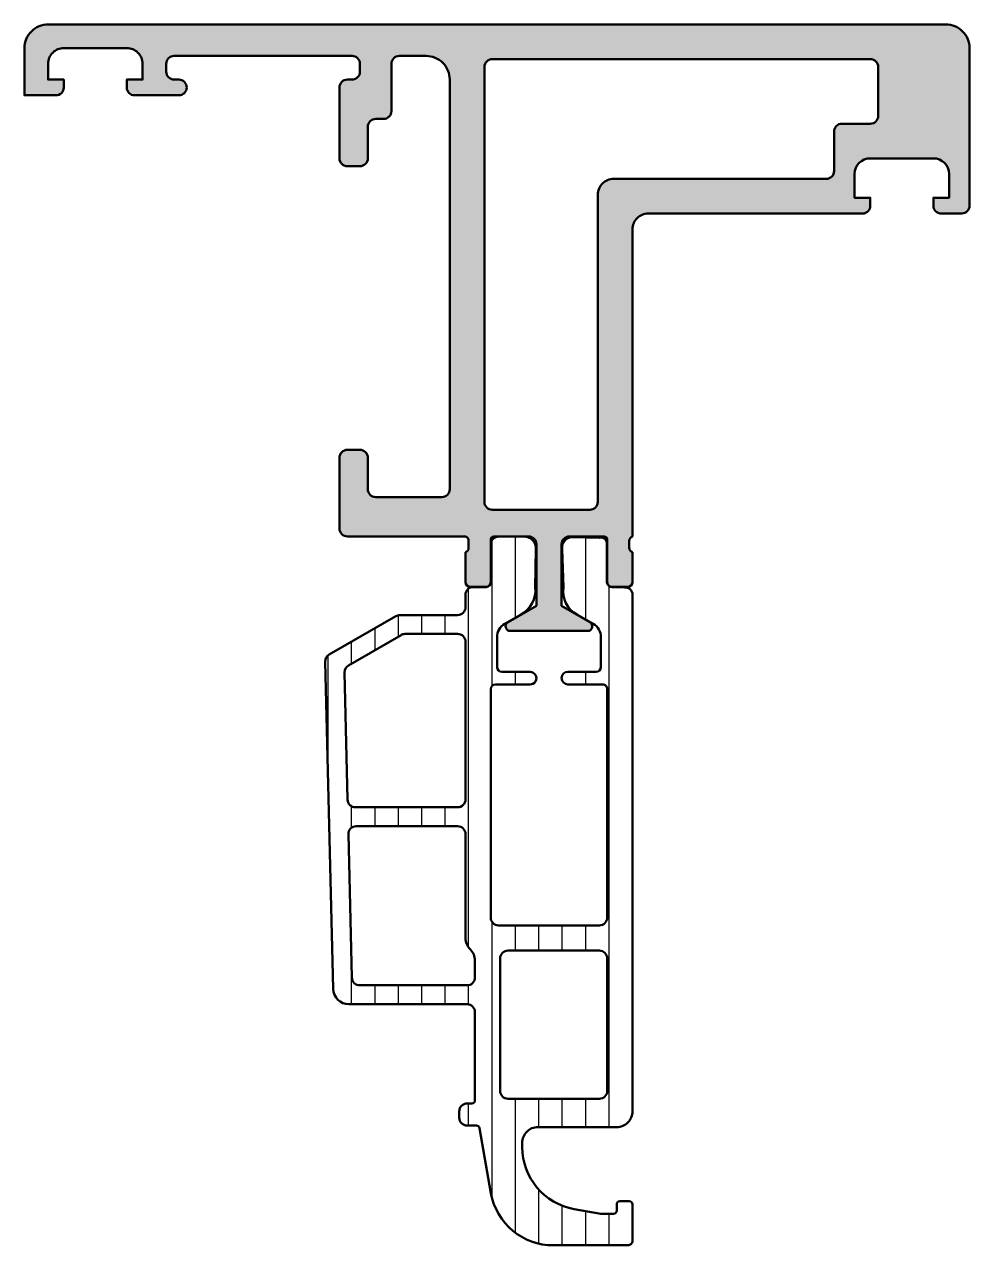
# Model space of a CAD drawing. Extents: x -38.6 to 21.4, y 0 to 77.5.
import ezdxf

# ---------------------------------------------------------------- set-up
doc = ezdxf.new("R2010")
doc.units = 0
for name, color, linetype, lineweight in [('0S-Alu contour', 7, 'Continuous', 50), ('0S-Alu hatch', 252, 'Continuous', 25), ('0S-Plastic contour', 254, 'Continuous', 50), ('0S-Plastic hatch', 253, 'Continuous', 25)]:
    doc.layers.add(name, color=color, linetype=linetype, lineweight=lineweight)

# ---------------------------------------------------------------- blocks, each defined once
blk = doc.blocks.new('335600__C638ED5E_69AF_49F8_A23C_BC512E4C3BEA_')
at = {"layer": '0S-Alu hatch'}
h = blk.add_hatch(color=256, dxfattribs=at)
edge = h.paths.add_edge_path()
edge.add_arc((-37.1000000000001, 75.99000000000002), 1.4999999999999, 89.9999999999962, 180)
edge.add_line((-38.6, 75.99000000000002), (-38.6, 72.98999999999994))
edge.add_line((-38.6, 72.98999999999994), (-36.6, 72.98999999999994))
edge.add_arc((-36.6, 73.48999999999992), 0.5, 270, 360)
edge.add_line((-36.1, 73.48999999999992), (-36.1, 73.98999999999992))
edge.add_line((-36.1, 73.98999999999992), (-37.1, 73.98999999999992))
edge.add_line((-37.1, 73.98999999999992), (-37.1, 74.98999999999994))
edge.add_ellipse((-36.10000000000001, 74.98999999999995), major_axis=(-0.9999999999999928, 0), ratio=1, start_angle=269.9999999999996, end_angle=360, ccw=False)
edge.add_line((-36.1, 75.98999999999992), (-32.1, 75.98999999999992))
edge.add_ellipse((-32.09999999999999, 74.98999999999995), major_axis=(-0.9999999999999857, 0), ratio=1, start_angle=180, end_angle=270.0000000000004, ccw=False)
edge.add_line((-31.1, 74.98999999999994), (-31.1, 73.98999999999992))
edge.add_line((-31.1, 73.98999999999992), (-32.1, 73.98999999999992))
edge.add_line((-32.1, 73.98999999999992), (-32.1, 73.48999999999992))
edge.add_arc((-31.6, 73.48999999999992), 0.5, 180, 270)
edge.add_line((-31.6, 72.98999999999994), (-28.80000000000005, 72.98999999999994))
edge.add_arc((-28.80000000000005, 73.48999999999992), 0.5, 270, 450)
edge.add_line((-28.80000000000005, 73.98999999999992), (-29.1, 73.98999999999992))
edge.add_ellipse((-29.10000000000001, 74.48999999999994), major_axis=(-0.5, 0), ratio=1, start_angle=0, end_angle=90.0000000000004, ccw=False)
edge.add_line((-29.6, 74.48999999999994), (-29.6, 74.98999999999994))
edge.add_ellipse((-29.10000000000001, 74.98999999999995), major_axis=(-0.4999999999999894, 0), ratio=1, start_angle=269.99999999999875, end_angle=360, ccw=False)
edge.add_line((-29.1, 75.48999999999994), (-17.79999866485569, 75.48999999999994))
edge.add_ellipse((-17.79999866485568, 74.98999999999994), major_axis=(-0.5, 0), ratio=1, start_angle=180, end_angle=270.0000000000008, ccw=False)
edge.add_line((-17.29999866485568, 74.98999999999994), (-17.29999866485568, 74.48999999999994))
edge.add_ellipse((-17.79999866485568, 74.48999999999994), major_axis=(-0.4999999999999965, 0), ratio=1, start_angle=89.9999999999996, end_angle=180, ccw=False)
edge.add_line((-17.79999866485568, 73.98999999999992), (-18.09999866485575, 73.98999999999992))
edge.add_arc((-18.0999986648557, 73.49), 0.4999999999999432, 90.00000000000612, 180)
edge.add_line((-18.59999866485564, 73.49), (-18.59999866485564, 68.98999999999992))
edge.add_arc((-18.09999866485568, 68.9899999999999), 0.4999999999999574, 180, 269.9999999999919)
edge.add_line((-18.09999866485575, 68.48999999999992), (-17.29999866485579, 68.48999999999992))
edge.add_arc((-17.29999866485574, 68.99), 0.500000000000057, 269.9999999999939, 360)
edge.add_line((-16.79999866485568, 68.99), (-16.79999866485568, 70.98999999999992))
edge.add_ellipse((-16.29999866485569, 70.98999999999992), major_axis=(-0.4999999999999965, 0), ratio=1, start_angle=269.9999999999996, end_angle=360, ccw=False)
edge.add_line((-16.29999866485568, 71.48999999999992), (-15.79999866485568, 71.48999999999992))
edge.add_arc((-15.79999866485562, 71.98999999999987), 0.499999999999929, 269.9999999999927, 360)
edge.add_line((-15.29999866485569, 71.98999999999987), (-15.29999866485568, 74.98999999999994))
edge.add_ellipse((-14.80005776511192, 74.99), major_axis=(-0.4999408997437574, 0), ratio=1, start_angle=270.0000000000067, end_angle=360, ccw=False)
edge.add_line((-14.80005776511198, 75.48994089974374), (-13.0999973297115, 75.48994089974374))
edge.add_ellipse((-13.09999732971148, 73.989940899744), major_axis=(-1.499999999999757, 0), ratio=1, start_angle=180, end_angle=270.0000000000008, ccw=False)
edge.add_line((-11.59999732971173, 73.98994089974401), (-11.59999732971173, 47.9900408997443))
edge.add_ellipse((-12.09999732971166, 47.99004089974388), major_axis=(-0.4999999999999272, 0), ratio=1, start_angle=90.00000000005718, end_angle=180, ccw=False)
edge.add_line((-12.09999732971116, 47.49004089974396), (-16.29999999999937, 47.49004089974407))
edge.add_ellipse((-16.29999999999926, 47.99004089974395), major_axis=(-0.4999999999998721, 0), ratio=1, start_angle=0, end_angle=89.99999999998818, ccw=False)
edge.add_line((-16.79999999999913, 47.99004089974393), (-16.79999999999948, 49.99000000000005))
edge.add_arc((-17.2999999999999, 49.98999999999973), 0.5000000000004228, 0, 90.00000000004233)
edge.add_line((-17.30000000000027, 50.49000000000017), (-18.09999999999954, 50.48999999999982))
edge.add_arc((-18.0999999999998, 49.99000000000008), 0.4999999999997442, 89.99999999996987, 180)
edge.add_line((-18.59999999999955, 49.99000000000008), (-18.59999999999955, 45.49000000000016))
edge.add_arc((-18.09999999999923, 45.49000000000013), 0.5000000000003127, 180, 270.0000000000159)
edge.add_line((-18.09999999999909, 44.98999999999982), (-10.59998916046195, 44.9900000000005))
edge.add_ellipse((-10.67882554457307, 44.72247961986139), major_axis=(-0.2788948354657921, 0), ratio=1, start_angle=178.8354106260033, end_angle=253.58012358051252, ccw=False)
edge.add_line((-10.39998831884604, 44.71681121635241), (-10.39998831884586, 44.26252070572566))
edge.add_ellipse((-10.6788564144891, 44.25686004624864), major_axis=(-0.278925541737226, 0), ratio=1, start_angle=106.4245945552965, end_angle=181.1628700728771, ccw=False)
edge.add_line((-10.59998931884619, 43.98931670572555), (-10.59998931884653, 42.09000021634373))
edge.add_arc((-10.29998931884627, 42.09000021634341), 0.3000000000002636, 180, 269.9999999999966)
edge.add_line((-10.29998931884628, 41.79000021634315), (-9.299989318847146, 41.79000021634293))
edge.add_arc((-9.299989318846787, 42.09000021634361), 0.3000000000006793, 269.9999999999314, 360)
edge.add_line((-8.999989318846106, 42.09000021634361), (-8.99998931884663, 44.79000001260731))
edge.add_ellipse((-8.799989318846638, 44.79000001260729), major_axis=(-0.1999999999999922, 0), ratio=1, start_angle=269.9999993433096, end_angle=360, ccw=False)
edge.add_line((-8.799989316554356, 44.99000001260728), (-6.599988953194667, 44.98999998739202))
edge.add_ellipse((-6.599988953189138, 44.49000035304925), major_axis=(-0.4999996343427711, 0), ratio=1, start_angle=179.9999726792434, end_angle=270.0000000006336, ccw=False)
edge.add_line((-6.099989318846425, 44.49000011463085), (-6.099989318846304, 40.58996231588404))
edge.add_line((-6.099989318846304, 40.58996231588404), (-7.901590095901688, 39.54980762227903))
edge.add_arc((-7.751590095901509, 39.29000000114368), 0.3000000000001071, 120.0000000000278, 269.9999999999715)
edge.add_line((-7.751590095901658, 38.99000000114358), (-2.848388541791187, 38.99000000114334))
edge.add_arc((-2.848388541791358, 39.29000000114359), 0.3000000000002458, 270.0000000000326, 419.9999999999885)
edge.add_line((-2.698388541791183, 39.5498076222791), (-4.499989318846338, 40.58996231588399))
edge.add_line((-4.499989318846338, 40.58996231588399), (-4.499989318846274, 44.48999999999885))
edge.add_ellipse((-3.999989318846348, 44.48999999999891), major_axis=(-0.4999999999999268, 0), ratio=1, start_angle=270.00000000000625, end_angle=360, ccw=False)
edge.add_line((-3.999989318846402, 44.98999999999884), (-1.799989318846634, 44.99000000000096))
edge.add_ellipse((-1.799989318846559, 44.79000000000094), major_axis=(-0.2000000000000242, 0), ratio=1, start_angle=180, end_angle=270.0000000000215, ccw=False)
edge.add_line((-1.599989318846532, 44.79000000000093), (-1.599989318846354, 42.09000000000057))
edge.add_arc((-1.299989318846066, 42.0900000000012), 0.3000000000002885, 180, 270.000000000076)
edge.add_line((-1.299989318845668, 41.79000000000091), (-0.2999893188461868, 41.79000000000091))
edge.add_arc((-0.2999893188465279, 42.09000000000094), 0.3000000000000256, 270.0000000000652, 360)
edge.add_line((1.06811534977e-05, 42.09000000000094), (1.06811534835e-05, 43.98931648938342))
edge.add_ellipse((0.0788777767964321, 44.25685982990645), major_axis=(-0.2789255417371843, 0), ratio=1, start_angle=-1.1628700728805939, end_angle=73.5754054446943, ccw=False)
edge.add_line((-0.1999903188467726, 44.26252048938349), (-0.1999903188466732, 44.71681100001034))
edge.add_ellipse((0.0788471276961511, 44.72247940800809), major_axis=(-0.2788950563271987, 0), ratio=1, start_angle=-73.58012358053878, end_angle=1.1645893739705002, ccw=False)
edge.add_line((1.068115332e-05, 44.99000000000102), (1.06811534266e-05, 64.4900000000022))
edge.add_ellipse((1.00001068115339, 64.49000000000225), major_axis=(-0.9999999999999635, 0), ratio=1, start_angle=269.9999999999914, end_angle=360, ccw=False)
edge.add_line((1.00001068115354, 65.49000000000221), (14.59999694824172, 65.48999999999982))
edge.add_arc((14.60001747590979, 65.98997947233266), 0.4999794727542417, 269.9976476059356, 360.0023523939924)
edge.add_line((15.09999694824263, 65.9900000000001), (15.09999694824218, 66.49000000000005))
edge.add_line((15.09999694824218, 66.49000000000005), (14.09999694824219, 66.4899999999996))
edge.add_line((14.09999694824219, 66.4899999999996), (14.09999694824218, 67.98999999999948))
edge.add_ellipse((15.1000287864001, 67.98996816184234), major_axis=(-1.000031838664737, 0), ratio=1, start_angle=270.0018241339982, end_angle=359.9981758661003, ccw=False)
edge.add_line((15.09999694824219, 68.99000000000026), (19.09999694824263, 68.99000000000005))
edge.add_ellipse((19.09992794841868, 67.98993100017609), major_axis=(-1.000069002204289, 0), ratio=1, start_angle=180.003953125862, end_angle=269.9960468740717, ccw=False)
edge.add_line((20.09999694824264, 67.98999999999891), (20.0999969482422, 66.4899999999996))
edge.add_line((20.0999969482422, 66.4899999999996), (19.09999694824218, 66.49000000000005))
edge.add_line((19.09999694824218, 66.49000000000005), (19.09999694824219, 65.99000000000039))
edge.add_arc((19.59997135552383, 65.9899744072817), 0.4999744079366549, 179.9970671403861, 270.0029328596111)
edge.add_line((19.59999694824216, 65.49000000000005), (20.90000000000033, 65.49000000000005))
edge.add_arc((20.89999432902417, 65.9900056709759), 0.5000056710079979, 270.0006498386287, 359.9993501627087)
edge.add_line((21.40000000000001, 65.99000000000163), (21.4, 75.98999999999997))
edge.add_arc((19.90002811001487, 75.99002810999879), 1.499971890248521, 359.9989262571821, 450.0010405805697)
edge.add_line((19.90000086818978, 77.48999999999992), (-37.1, 77.48999999999994))
edge = h.paths.add_edge_path()
edge.add_ellipse((-8.89999732971146, 74.78998778104805), major_axis=(-0.5, 0), ratio=1, start_angle=270, end_angle=360, ccw=False)
edge.add_line((-8.89999732971146, 75.28998778104805), (15.09999999999947, 75.28998778104759))
edge.add_ellipse((15.10002560021429, 74.79001338126257), major_axis=(-0.4999744004404299, 0), ratio=1, start_angle=179.9970676472006, end_angle=270.00293371873244, ccw=False)
edge.add_line((15.59999999999993, 74.78998779296789), (15.59999999999993, 71.6899874114993))
edge.add_ellipse((15.09999999999993, 71.6899874114993), major_axis=(-0.5, 0), ratio=1, start_angle=90, end_angle=180, ccw=False)
edge.add_line((15.09999999999993, 71.1899874114993), (13.29999771118175, 71.1899874114993))
edge.add_arc((13.29999771118175, 70.6899874114993), 0.5, 90, 180)
edge.add_line((12.79999771118175, 70.6899874114993), (12.79999771118164, 68.18998741149953))
edge.add_ellipse((12.29999771118164, 68.18998741149953), major_axis=(-0.5, 0), ratio=1, start_angle=90, end_angle=180, ccw=False)
edge.add_line((12.29999771118164, 67.68998741149953), (-1.19998931884627, 67.68998741149953))
edge.add_arc((-1.199989318846313, 66.68998741149957), 0.9999999999999573, 89.99999999999756, 180)
edge.add_line((-2.19998931884627, 66.68998741149964), (-2.199989318846839, 47.1900000000006))
edge.add_ellipse((-2.699989318847123, 47.1900000000006), major_axis=(-0.5000000000002843, 0), ratio=1, start_angle=89.99999999998039, end_angle=180, ccw=False)
edge.add_line((-2.699989318847293, 46.69000000000032), (-8.89999732971146, 46.68999999999941))
edge.add_ellipse((-8.899997329711688, 47.18999999999964), major_axis=(-0.5000000000002274, 0), ratio=1, start_angle=0, end_angle=90.00000000002609, ccw=False)
edge.add_line((-9.399997329711915, 47.18999999999953), (-9.39999732971146, 74.78998778104805))
at = {"layer": '0S-Alu contour', "color": 7}
for points in [[(19.90000086818978, 77.48999999999992), (-37.1, 77.48999999999994)], [(-38.6, 75.99000000000002), (-38.6, 72.98999999999994), (-36.6, 72.98999999999994)], [(-36.1, 75.98999999999992), (-32.1, 75.98999999999992)], [(21.40000000000001, 65.99000000000163), (21.4, 75.98999999999997)], [(-29.1, 75.48999999999994), (-17.79999866485569, 75.48999999999994)], [(-14.80005776511198, 75.48994089974374), (-13.0999973297115, 75.48994089974374)], [(-8.89999732971146, 75.28998778104805), (15.09999999999948, 75.28998778104759)], [(-36.1, 73.48999999999992), (-36.1, 73.98999999999992), (-37.1, 73.98999999999992), (-37.1, 74.98999999999994)], [(-31.1, 74.98999999999994), (-31.1, 73.98999999999992), (-32.1, 73.98999999999992), (-32.1, 73.48999999999992)], [(-29.6, 74.48999999999994), (-29.6, 74.98999999999994)], [(-17.29999866485568, 74.98999999999994), (-17.29999866485568, 74.48999999999994)], [(-15.29999866485569, 71.98999999999987), (-15.29999866485568, 74.98999999999994)], [(-9.399997329711915, 47.18999999999953), (-9.39999732971146, 74.78998778104805)], [(15.59999999999993, 74.78998779296789), (15.59999999999993, 71.6899874114993)], [(-28.80000000000005, 73.98999999999992), (-29.1, 73.98999999999992)], [(-17.79999866485568, 73.98999999999992), (-18.09999866485575, 73.98999999999992)], [(-11.59999732971173, 73.98994089974401), (-11.59999732971173, 47.9900408997443)], [(-31.6, 72.98999999999994), (-28.80000000000005, 72.98999999999994)], [(-18.59999866485564, 73.49), (-18.59999866485564, 68.98999999999992)], [(-16.29999866485568, 71.48999999999992), (-15.79999866485568, 71.48999999999992)], [(-16.79999866485568, 68.99), (-16.79999866485568, 70.98999999999992)], [(12.79999771118175, 70.6899874114993), (12.79999771118164, 68.18998741149953)], [(15.09999999999993, 71.1899874114993), (13.29999771118175, 71.1899874114993)], [(15.09999694824219, 68.99000000000026), (19.09999694824263, 68.99000000000005)], [(-18.09999866485575, 68.48999999999992), (-17.29999866485579, 68.48999999999992)], [(12.29999771118164, 67.68998741149953), (-1.19998931884627, 67.68998741149953)], [(15.09999694824263, 65.9900000000001), (15.09999694824218, 66.49000000000005), (14.09999694824219, 66.4899999999996), (14.09999694824218, 67.98999999999948)], [(20.09999694824264, 67.98999999999891), (20.0999969482422, 66.4899999999996), (19.09999694824218, 66.49000000000005), (19.09999694824219, 65.99000000000039)], [(-2.19998931884627, 66.68998741149964), (-2.199989318846839, 47.1900000000006)], [(1.00001068115354, 65.49000000000221), (14.59999694824172, 65.48999999999982)], [(19.59999694824216, 65.49000000000005), (20.90000000000033, 65.49000000000005)], [(1.068115332e-05, 44.99000000000102), (1.06811534266e-05, 64.4900000000022)], [(-17.30000000000027, 50.49000000000017), (-18.09999999999954, 50.48999999999982)], [(-18.59999999999955, 49.99000000000008), (-18.59999999999955, 45.49000000000016)], [(-16.79999999999913, 47.99004089974393), (-16.79999999999948, 49.99000000000005)], [(-12.09999732971116, 47.49004089974396), (-16.29999999999937, 47.49004089974407)], [(-2.699989318847293, 46.69000000000032), (-8.89999732971146, 46.68999999999941)], [(-18.09999999999909, 44.98999999999982), (-10.59998916046195, 44.9900000000005)], [(-8.799989316554356, 44.99000001260728), (-6.599988953194667, 44.98999998739202)], [(-3.999989318846402, 44.98999999999884), (-1.799989318846634, 44.99000000000096)], [(-10.39998831884604, 44.71681121635241), (-10.39998831884586, 44.26252070572566)], [(-8.999989318846106, 42.09000021634361), (-8.99998931884663, 44.79000001260731)], [(-6.099989318846425, 44.49000011463085), (-6.099989318846304, 40.58996231588404), (-7.901590095901688, 39.54980762227903)], [(-2.698388541791183, 39.5498076222791), (-4.499989318846338, 40.58996231588399), (-4.499989318846274, 44.48999999999885)], [(-1.599989318846532, 44.79000000000093), (-1.599989318846354, 42.09000000000057)], [(-0.1999903188467726, 44.26252048938349), (-0.1999903188466732, 44.71681100001034)], [(-10.59998931884619, 43.98931670572555), (-10.59998931884653, 42.09000021634373)], [(1.06811534977e-05, 42.09000000000094), (1.06811534835e-05, 43.98931648938342)], [(-10.29998931884628, 41.79000021634315), (-9.299989318847146, 41.79000021634293)], [(-1.299989318845668, 41.79000000000091), (-0.2999893188461868, 41.79000000000091)], [(-7.751590095901658, 38.99000000114358), (-2.848388541791187, 38.99000000114334)]]:
    blk.add_lwpolyline(points, dxfattribs=at)
for centre, radius, start, end in [((-37.1000000000001, 75.99000000000002), 1.4999999999999, 89.9999999999962, 180), ((19.90002811001487, 75.99002810999879), 1.499971890248521, 359.9989262571821, 90.00104058056979), ((-28.80000000000005, 73.48999999999992), 0.5, 270, 90), ((-18.0999986648557, 73.49), 0.4999999999999432, 90.00000000000612, 180), ((-36.6, 73.48999999999992), 0.5, 270, 0), ((-31.6, 73.48999999999992), 0.5, 180, 270), ((-15.79999866485562, 71.98999999999987), 0.499999999999929, 269.9999999999927, 0), ((13.29999771118175, 70.6899874114993), 0.5, 90, 180), ((-18.09999866485568, 68.9899999999999), 0.4999999999999574, 180, 269.9999999999919), ((-17.29999866485574, 68.99), 0.500000000000057, 269.9999999999939, 0), ((-1.199989318846313, 66.68998741149957), 0.9999999999999573, 89.99999999999756, 180), ((14.60001747590979, 65.98997947233266), 0.4999794727542417, 269.9976476059356, 0.0023523939924092), ((19.59997135552383, 65.9899744072817), 0.4999744079366549, 179.9970671403861, 270.0029328596111), ((20.89999432902417, 65.9900056709759), 0.5000056710079979, 270.0006498386287, 359.9993501627087), ((-18.0999999999998, 49.99000000000008), 0.4999999999997442, 89.99999999996987, 180), ((-17.2999999999999, 49.98999999999973), 0.5000000000004228, 0, 90.00000000004233), ((-18.09999999999923, 45.49000000000013), 0.5000000000003127, 180, 270.0000000000159), ((-10.29998931884627, 42.09000021634341), 0.3000000000002636, 180, 269.9999999999966), ((-9.299989318846787, 42.09000021634361), 0.3000000000006793, 269.9999999999314, 0), ((-1.299989318846066, 42.0900000000012), 0.3000000000002885, 180, 270.000000000076), ((-0.2999893188465279, 42.09000000000094), 0.3000000000000256, 270.0000000000652, 0), ((-7.751590095901509, 39.29000000114368), 0.3000000000001071, 120.0000000000278, 269.9999999999715), ((-2.848388541791358, 39.29000000114359), 0.3000000000002458, 270.0000000000326, 59.99999999998852)]:
    blk.add_arc(centre, radius, start, end, dxfattribs=at)
at = {"layer": '0S-Alu contour', "color": 7, "extrusion": (0, 0, -1)}
for centre, radius, start, end in [((36.10000000000001, 74.98999999999995), 0.9999999999999928, 0, 90.0000000000004), ((32.09999999999999, 74.98999999999995), 0.9999999999999857, 89.99999999999959, 180), ((29.10000000000001, 74.98999999999995), 0.4999999999999894, 0, 90.00000000000122), ((17.79999866485568, 74.98999999999994), 0.5, 89.9999999999992, 180), ((14.80005776511192, 74.99), 0.4999408997437574, 0, 89.99999999999328), ((13.09999732971148, 73.989940899744), 1.499999999999758, 89.9999999999992, 180), ((8.89999732971146, 74.78998778104805), 0.5, 0, 90), ((-15.10002560021429, 74.79001338126257), 0.49997440044043, 89.99706628126756, 180.0029323527994), ((29.10000000000001, 74.48999999999994), 0.5, 269.9999999999996, 0), ((17.79999866485568, 74.48999999999994), 0.4999999999999965, 180, 270.0000000000004), ((16.29999866485569, 70.98999999999992), 0.4999999999999965, 0, 90.0000000000004), ((-15.09999999999993, 71.6899874114993), 0.5, 180, 270), ((-15.1000287864001, 67.98996816184234), 1.000031838664737, 0.0018241338996893, 89.99817586600182), ((-19.09992794841868, 67.98993100017609), 1.000069002204289, 90.00395312592833, 179.996046874138), ((-12.29999771118164, 68.18998741149953), 0.5, 180, 270), ((-1.00001068115339, 64.49000000000225), 0.9999999999999635, 0, 90.00000000000857), ((16.29999999999926, 47.99004089974395), 0.4999999999998721, 270.0000000000118, 0), ((12.09999732971166, 47.99004089974388), 0.4999999999999272, 180, 269.9999999999428), ((8.899997329711688, 47.18999999999964), 0.5000000000002274, 269.9999999999739, 0), ((2.699989318847123, 47.1900000000006), 0.5000000000002843, 180, 270.0000000000196), ((10.67882554457307, 44.72247961986139), 0.2788948354657921, 106.4198764194875, 181.1645893739967), ((8.799989318846638, 44.79000001260729), 0.1999999999999922, 0, 90.00000065669039), ((6.599988953189138, 44.49000035304925), 0.4999996343427711, 89.99999999936644, 180.0000273207567), ((3.999989318846348, 44.48999999999891), 0.4999999999999268, 0, 89.99999999999373), ((1.799989318846559, 44.79000000000094), 0.2000000000000242, 89.9999999999785, 180), ((-0.0788471276961511, 44.72247940800809), 0.2788950563271987, 358.8354106260295, 73.5801235805389), ((10.6788564144891, 44.25686004624864), 0.278925541737226, 178.8371299271229, 253.5754054447035), ((-0.0788777767964321, 44.25685982990645), 0.2789255417371843, 286.4245945553057, 1.162870072880582)]:
    blk.add_arc(centre, radius, start, end, dxfattribs=at)
blk = doc.blocks.new('284341__4F341D41_08E4_4258_9046_0BFD9669493E___45FB279D_13DE_4FBB_9264_F1723B568EF2_')
at = {"layer": '0S-Plastic hatch'}
h = blk.add_hatch(dxfattribs=at)
h.set_pattern_fill('ANSI31', color=256, scale=0.4680000000000001, angle=45, style=0)
h.set_pattern_definition([(90, (0, 0), (-1.4859, 0), [])])
edge = h.paths.add_edge_path()
edge.add_arc((-14.76410641168061, 39.49981073693538), 0.5000000000000285, 89.99999999999756, 120.0000000000014)
edge.add_line((-15.01410641168064, 39.93282343882762), (-19.24904737710766, 37.48777913243595))
edge.add_arc((-18.99904737710766, 37.05476643054375), 0.4999999999999795, 120.0000000000013, 181.3791880375988)
edge.add_line((-19.49890252636147, 37.04273190668817), (-18.99890058189721, 16.27510124871956))
edge.add_arc((-17.99919028338955, 16.29917029643074), 1, 181.3791880375996, 269.999999999999)
edge.add_line((-17.99919028338957, 15.29917029643074), (-10.49919028338954, 15.29917029643066))
edge.add_ellipse((-10.49919028338954, 14.79917029643066), major_axis=(-0.5, 0), ratio=1, start_angle=180, end_angle=269.9999999999992, ccw=False)
edge.add_line((-9.999190283389545, 14.79917029643066), (-9.999190283389545, 9.199383249588934))
edge.add_ellipse((-10.19919028338954, 9.199383249588937), major_axis=(-0.1999999999999922, 0), ratio=1, start_angle=89.99999999999687, end_angle=180, ccw=False)
edge.add_line((-10.19919028338954, 8.999383249588943), (-10.49919028338977, 8.999383249588943))
edge.add_arc((-10.49919028338976, 8.499383249589059), 0.4999999999998864, 90.0000000000004, 180)
edge.add_line((-10.99919028338965, 8.499383249589059), (-10.99919028338944, 8.09938324958867))
edge.add_arc((-10.49919028338944, 8.099383249588925), 0.5, 180, 269.9999999999992)
edge.add_line((-10.49919028338944, 7.599383249588925), (-9.907132779609057, 7.599383249588939))
edge.add_ellipse((-9.907132779609064, 7.399383249588937), major_axis=(-0.2000000000000019, 0), ratio=1, start_angle=189.9999999999981, end_angle=269.99999999999795, ccw=False)
edge.add_line((-9.710171229006619, 7.434112885122317), (-8.982056688740357, 3.304770130310956))
edge.add_arc((-5.042825676691528, 3.999362840978676), 3.999999999999996, 190, 270.5524425235896)
edge.add_line((-5.004258510418473, -0.0004512264106604), (-0.298404562794957, -0.0008297025989492))
edge.add_arc((-0.2983804347922572, 0.2991702964307166), 0.2999999999999333, 269.9953918909191, 360.0403432461902)
edge.add_line((0.0016194908394098, 0.2993815331563502), (-5.76184931e-08, 2.599475964102779))
edge.add_arc((-0.2000000080394599, 2.599335139618844), 0.1999999999998112, 0.0403432462444002, 89.99539189096593)
edge.add_line((-0.1999839227044901, 2.79933513897181), (-0.79998410541927, 2.799383394991863))
edge.add_arc((-0.8000001907544458, 2.599383395638966), 0.1999999999997424, 89.99539189090687, 180.0403432462082)
edge.add_line((-1.000000141175343, 2.599242571155147), (-0.9997185914481718, 2.199383612218596))
edge.add_ellipse((-1.199718541869336, 2.199242787734828), major_axis=(-0.2000000000000089, 0), ratio=1, start_angle=89.9953918909452, end_angle=180.0403432461812, ccw=False)
edge.add_line((-1.199734627204378, 1.999242788381664), (-1.998597895333347, 1.999307038298425))
edge.add_line((-1.998597895333347, 1.999307038298425), (-3.693885817815115, 2.298232039101193))
edge.add_ellipse((-2.999293108030254, 6.237463046144908), major_axis=(-3.999999994917613, 0), ratio=1, start_angle=0.018375199178194634, end_angle=80.0000000000046, ccw=False)
edge.add_line((-6.999292897240984, 6.23618021526305), (-6.999377339798968, 6.499480873352396))
edge.add_ellipse((-5.999377395422363, 6.499801581071849), major_axis=(-0.9999999958033274, 0), ratio=1, start_angle=-90.00460810905702, end_angle=0.018375199178194634, ccw=False)
edge.add_line((-5.999296968747451, 7.499801573640951), (-1.000080484293604, 7.49939950327915))
edge.add_arc((-1.000000057618173, 8.499399500044959), 1.000000000000033, 269.9953918909325, 360)
edge.add_line((-5.76181398e-08, 8.499399500044959), (-5.76185144e-08, 41.28999970495374))
edge.add_arc((-0.4449176555712029, 41.31281558292961), 0.4455022258707587, 357.0643790984643, 457.102289969888)
edge.add_line((-0.5000000576180382, 41.75489946890665), (-1.318959384948072, 41.76475157023823))
edge.add_ellipse((-1.271203376423271, 42.1097799883838), major_axis=(-0.3483177366690622, 0), ratio=1, start_angle=3.2544030373658757, end_angle=82.11965622753252, ccw=False)
edge.add_line((-1.618959384878692, 42.09000616069635), (-1.618907954545143, 44.48999969140424))
edge.add_arc((-2.006461389167235, 44.53657658943822), 0.3903422499779494, 353.1469541246116, 466.7425502628604)
edge.add_line((-2.11890796809424, 44.91037177266757), (-3.699002977354311, 44.95161398516934))
edge.add_arc((-3.774828614652456, 44.25528564464221), 0.7004446338526252, 83.78534827605048, 185.3480974211444)
edge.add_line((-4.472224077192809, 44.18999970495329), (-4.384940684992876, 41.75787775947544))
edge.add_arc((-2.760931482774402, 41.49595058701929), 1.644995967338874, 170.8379897867923, 243.3409517702743)
edge.add_line((-3.499008853677692, 40.02583034461676), (-2.501265780310269, 39.44977859922628))
edge.add_ellipse((-3.001268718471925, 38.58375489179688), major_axis=(-1.000000000000024, 0), ratio=1, start_angle=179.9991381130727, end_angle=239.99980561260008, ccw=False)
edge.add_line((-2.001268718585045, 38.58373984903222), (-2.001297059099435, 36.69974259047962))
edge.add_ellipse((-2.301297059065491, 36.69974710330695), major_axis=(-0.2999999999999985, 0), ratio=1, start_angle=89.99999999999892, end_angle=179.9991381134956, ccw=False)
edge.add_line((-2.301297059065497, 36.39974710330696), (-4.099002977354295, 36.39974710330697))
edge.add_arc((-4.099002977354302, 35.99974710330696), 0.4000000000000128, 89.99999999999898, 269.999999999999)
edge.add_line((-4.099002977354309, 35.59974710330695), (-1.899002977354321, 35.59974710330696))
edge.add_ellipse((-1.899002977354318, 35.29974710330694), major_axis=(-0.3000000000000114, 0), ratio=1, start_angle=180, end_angle=270.0000000000005, ccw=False)
edge.add_line((-1.599002977354309, 35.29974710330695), (-1.599002977354281, 20.79974710330701))
edge.add_ellipse((-2.099002977354297, 20.79974710330701), major_axis=(-0.500000000000016, 0), ratio=1, start_angle=90.00000000000023, end_angle=180, ccw=False)
edge.add_line((-2.099002977354295, 20.29974710330699), (-8.499997871202972, 20.29974710330699))
edge.add_ellipse((-8.499997871202837, 20.79974710330684), major_axis=(-0.4999999999998508, 0), ratio=1, start_angle=0, end_angle=89.99999999998448, ccw=False)
edge.add_line((-8.999997871202687, 20.79974710330684), (-8.999997871202858, 35.29974710330701))
edge.add_ellipse((-8.699997871202854, 35.29974710330699), major_axis=(-0.3000000000000043, 0), ratio=1, start_angle=270.00000000000136, end_angle=360, ccw=False)
edge.add_line((-8.69999787120286, 35.599747103307), (-6.520663820474553, 35.599747103307))
edge.add_arc((-6.499190283389602, 35.99917029643065), 0.4000000000000349, 266.9226630513593, 449.9999999999939)
edge.add_line((-6.499190283389559, 36.39917029643068), (-8.297703641906985, 36.39974710330696))
edge.add_ellipse((-8.29770364190698, 36.69974710330696), major_axis=(-0.2999999999999971, 0), ratio=1, start_angle=0.0008618865044809354, end_angle=89.99999999999898, ccw=False)
edge.add_line((-8.597703641873036, 36.69974259047978), (-8.597731994942057, 38.58457446658341))
edge.add_ellipse((-7.597731995055243, 38.58458950934103), major_axis=(-0.999999999999958, 0), ratio=1, start_angle=-59.9998056125948, end_angle=0.0008618865044809354, ccw=False)
edge.add_line((-8.097734933216941, 39.45061321677033), (-7.101437448514374, 40.02583034461678))
edge.add_arc((-7.93422855701759, 41.5906638426175), 1.772637838608663, 298.0215291525446, 365.4127905950982)
edge.add_line((-6.16949503240935, 41.75787775947544), (-6.130925904945719, 44.18999970495332))
edge.add_arc((-6.877932391554033, 44.23945573770889), 0.7486418303907523, 356.2122247172527, 451.7996573546238)
edge.add_line((-6.901443324837764, 44.98772829916423), (-8.481538334097806, 44.98315441436251))
edge.add_arc((-8.493032710829654, 44.49476081813755), 0.4885288379717235, 88.65178879332711, 180.5584046731732)
edge.add_line((-8.98153834764691, 44.48999969140425), (-8.981486917313372, 42.09000616069635))
edge.add_ellipse((-9.303304100323738, 42.09903626555172), major_axis=(-0.3219438492570186, 0), ratio=1, start_angle=93.88574363505171, end_angle=178.3927173556274, ccw=False)
edge.add_line((-9.281486917243981, 41.77783250997453), (-10.10000531787796, 41.77357634694335))
edge.add_arc((-10.12695534642928, 41.30116277228554), 0.4731816665508968, 86.73495605447008, 181.3518190444142)
edge.add_line((-10.60000531787798, 41.28999970495325), (-10.60000531787798, 40.50009157993655))
edge.add_ellipse((-11.10000523900513, 40.49981073693526), major_axis=(-0.4999999999999533, 0), ratio=1, start_angle=90.00000000000648, end_angle=180.0321822390468, ccw=False)
edge.add_line((-11.10000523900508, 39.99981073693532), (-14.76410641168059, 39.99981073693541))
edge = h.paths.add_edge_path()
edge.add_ellipse((-17.78225272747712, 36.37164250300138), major_axis=(-0.4999999999999936, 0), ratio=1, start_angle=-59.99999999999909, end_angle=1.3791880375987944, ccw=False)
edge.add_line((-18.03225272747712, 36.80465520489359), (-14.69367665625672, 38.73218299832286))
edge.add_ellipse((-14.44367665625668, 38.29917029643063), major_axis=(-0.5000000000000285, 0), ratio=1, start_angle=270.00000000000125, end_angle=300.00000000000284, ccw=False)
edge.add_line((-14.44367665625669, 38.79917029643065), (-11.09919028338957, 38.79917029643064))
edge.add_ellipse((-11.09919028338956, 38.29917029643064), major_axis=(-0.5, 0), ratio=1, start_angle=180, end_angle=270.0000000000008, ccw=False)
edge.add_line((-10.59919028338956, 38.29917029643065), (-10.59919028338953, 28.29917029643059))
edge.add_ellipse((-11.09919028338951, 28.29917029643059), major_axis=(-0.4999999999999787, 0), ratio=1, start_angle=89.9999999999979, end_angle=180, ccw=False)
edge.add_line((-11.09919028338952, 27.79917029643061), (-17.58789970442921, 27.79917029643082))
edge.add_ellipse((-17.58789970442919, 28.29917029643081), major_axis=(-0.4999999999999948, 0), ratio=1, start_angle=1.3791880375987944, end_angle=89.9999999999979, ccw=False)
edge.add_line((-18.08775485368301, 28.28713577257523), (-18.28210787673094, 36.3596079791458))
edge = h.paths.add_edge_path()
edge.add_ellipse((-17.53493245477332, 26.09917029643078), major_axis=(-0.4999999999999929, 0), ratio=1, start_angle=-90.0000000000004, end_angle=1.3791880376011818, ccw=False)
edge.add_line((-17.53493245477332, 26.59917029643077), (-11.09919028338954, 26.59917029643068))
edge.add_ellipse((-11.09919028338955, 26.09917029643067), major_axis=(-0.5000000000000142, 0), ratio=1, start_angle=180, end_angle=269.99999999999875, ccw=False)
edge.add_line((-10.59919028338954, 26.09917029643067), (-10.59919028338955, 19.49917032093528))
edge.add_arc((-9.599190249038003, 19.49917032093528), 1.000000034351543, 180, 225.5729959992347)
edge.add_ellipse((-10.99919027305661, 18.07088461072283), major_axis=(-0.999999999960757, 0), ratio=1, start_angle=179.991779028006, end_angle=225.5729959991538, ccw=False)
edge.add_line((-9.999190283389549, 18.0707411276944), (-9.999190283389545, 16.99917029643058))
edge.add_ellipse((-10.49919028338954, 16.99917029643058), major_axis=(-0.5, 0), ratio=1, start_angle=89.9999999999975, end_angle=180, ccw=False)
edge.add_line((-10.49919028338957, 16.49917029643058), (-17.31584064937863, 16.49917029643081))
edge.add_ellipse((-17.31584064937862, 16.9991702964308), major_axis=(-0.4999999999999984, 0), ratio=1, start_angle=1.3791880375995902, end_angle=89.9999999999983, ccw=False)
edge.add_line((-17.81569579863245, 16.98713577257521), (-18.03478760402714, 26.08713577257518))
edge = h.paths.add_edge_path()
edge.add_ellipse((-7.899190283389547, 18.19942928534257), major_axis=(-0.5, 0), ratio=1, start_angle=269.9999999999992, end_angle=360, ccw=False)
edge.add_line((-7.89919028338954, 18.69942928534257), (-2.099190283389539, 18.69942928534247))
edge.add_ellipse((-2.099190283389546, 18.19942928534247), major_axis=(-0.5, 0), ratio=1, start_angle=180, end_angle=269.9999999999992, ccw=False)
edge.add_line((-1.599190283389546, 18.19942928534247), (-1.599190283389544, 9.79917015562792))
edge.add_ellipse((-2.099190283389546, 9.79917015562792), major_axis=(-0.5000000000000026, 0), ratio=1, start_angle=89.995391890946, end_angle=180, ccw=False)
edge.add_line((-2.099230496727145, 9.29917015724503), (-7.899230496727142, 9.299636631962697))
edge.add_ellipse((-7.89919028338954, 9.799636630345589), major_axis=(-0.5000000000000036, 0), ratio=1, start_angle=0, end_angle=89.9953918909456, ccw=False)
edge.add_line((-8.399190283389544, 9.799636630345589), (-8.399190283389547, 18.19942928534257))
at = {"layer": '0S-Alu contour', "color": 7}
for points in [[(-14.44367665625669, 38.79917029643065), (-11.09919028338957, 38.79917029643064)], [(-18.03225272747712, 36.80465520489359), (-14.69367665625672, 38.73218299832286)], [(-10.59919028338956, 38.29917029643065), (-10.59919028338953, 28.29917029643059)], [(-18.08775485368301, 28.28713577257523), (-18.28210787673094, 36.3596079791458)], [(-11.09919028338952, 27.79917029643061), (-17.58789970442921, 27.79917029643082)], [(-17.53493245477332, 26.59917029643077), (-11.09919028338954, 26.59917029643068)], [(-17.81569579863245, 16.98713577257521), (-18.03478760402714, 26.08713577257518)], [(-10.59919028338954, 26.09917029643067), (-10.59919028338955, 19.49917032093528)], [(-7.89919028338954, 18.69942928534257), (-2.099190283389539, 18.69942928534247)], [(-9.999190283389549, 18.0707411276944), (-9.999190283389545, 16.99917029643058)], [(-8.399190283389544, 9.799636630345589), (-8.399190283389547, 18.19942928534257)], [(-1.599190283389546, 18.19942928534247), (-1.599190283389544, 9.79917015562792)], [(-10.49919028338957, 16.49917029643058), (-17.31584064937863, 16.49917029643081)], [(-2.099230496727145, 9.29917015724503), (-7.899230496727142, 9.299636631962697)]]:
    blk.add_lwpolyline(points, dxfattribs=at)
at = {"layer": '0S-Alu contour', "color": 7, "extrusion": (0, 0, -1)}
for centre, radius, start, end in [((14.44367665625668, 38.29917029643063), 0.5000000000000285, 59.99999999999715, 89.99999999999876), ((11.09919028338956, 38.29917029643064), 0.5, 89.9999999999992, 180), ((17.78225272747712, 36.37164250300138), 0.4999999999999936, 358.6208119624012, 59.99999999999911), ((17.58789970442919, 28.29917029643081), 0.4999999999999948, 270.0000000000021, 358.6208119624012), ((11.09919028338951, 28.29917029643059), 0.4999999999999787, 180, 270.0000000000021), ((17.53493245477332, 26.09917029643078), 0.4999999999999929, 358.6208119623988, 90.0000000000004), ((11.09919028338955, 26.09917029643067), 0.5000000000000142, 90.00000000000122, 180), ((10.99919027305661, 18.07088461072283), 0.999999999960757, 134.4270040008462, 180.0082209719941), ((7.899190283389547, 18.19942928534257), 0.5, 0, 90.00000000000081), ((2.099190283389546, 18.19942928534247), 0.5, 90.00000000000081, 180), ((17.31584064937862, 16.9991702964308), 0.4999999999999984, 270.0000000000017, 358.6208119624004), ((10.49919028338954, 16.99917029643058), 0.5, 180, 270.0000000000025), ((7.89919028338954, 9.799636630345589), 0.5000000000000036, 270.0046081090544, 0), ((2.099190283389546, 9.79917015562792), 0.5000000000000026, 180, 270.004608109054)]:
    blk.add_arc(centre, radius, start, end, dxfattribs=at)
at = {"layer": '0S-Alu contour', "color": 7}
blk.add_arc((-9.599190249038003, 19.49917032093528), 1.000000034351543, 180, 225.5729959992347, dxfattribs=at)
at = {"layer": '0S-Plastic contour', "color": 7}
for points in [[(-6.901443324837764, 44.98772829916423), (-8.481538334097806, 44.98315441436251)], [(-8.98153834764691, 44.48999969140425), (-8.981486917313372, 42.09000616069635)], [(-6.16949503240935, 41.75787775947544), (-6.130925904945719, 44.18999970495332)], [(-4.472224077192809, 44.18999970495329), (-4.384940684992876, 41.75787775947544)], [(-2.11890796809424, 44.91037177266757), (-3.699002977354311, 44.95161398516934)], [(-1.618959384878692, 42.09000616069635), (-1.618907954545143, 44.48999969140424)], [(-10.60000531787798, 41.28999970495325), (-10.60000531787798, 40.50009157993655)], [(-9.281486917243981, 41.77783250997453), (-10.10000531787796, 41.77357634694335)], [(-0.5000000576180382, 41.75489946890665), (-1.318959384948072, 41.76475157023823)], [(-5.76181398e-08, 8.499399500044959), (-5.76185144e-08, 41.28999970495374)], [(-15.01410641168064, 39.93282343882762), (-19.24904737710766, 37.48777913243595)], [(-11.10000523900508, 39.99981073693532), (-14.76410641168059, 39.99981073693541)], [(-8.097734933216941, 39.45061321677033), (-7.101437448514374, 40.02583034461678)], [(-3.499008853677692, 40.02583034461676), (-2.501265780310269, 39.44977859922628)], [(-8.597703641873036, 36.69974259047978), (-8.597731994942057, 38.58457446658341)], [(-2.001268718585045, 38.58373984903222), (-2.001297059099435, 36.69974259047962)], [(-19.49890252636147, 37.04273190668817), (-18.99890058189721, 16.27510124871956)], [(-6.499190283389559, 36.39917029643068), (-8.297703641906985, 36.39974710330696)], [(-2.301297059065497, 36.39974710330696), (-4.099002977354295, 36.39974710330697)], [(-8.999997871202687, 20.79974710330684), (-8.999997871202858, 35.29974710330701)], [(-8.69999787120286, 35.599747103307), (-6.520663820474553, 35.599747103307)], [(-4.099002977354309, 35.59974710330695), (-1.899002977354321, 35.59974710330696)], [(-1.599002977354309, 35.29974710330695), (-1.599002977354281, 20.79974710330701)], [(-2.099002977354295, 20.29974710330699), (-8.499997871202972, 20.29974710330699)], [(-17.99919028338957, 15.29917029643074), (-10.49919028338954, 15.29917029643066)], [(-9.999190283389545, 14.79917029643066), (-9.999190283389545, 9.199383249588934)], [(-10.19919028338954, 8.999383249588943), (-10.49919028338977, 8.999383249588943)], [(-10.99919028338965, 8.499383249589059), (-10.99919028338944, 8.09938324958867)], [(-10.49919028338944, 7.599383249588925), (-9.907132779609057, 7.599383249588939)], [(-9.710171229006619, 7.434112885122317), (-8.982056688740357, 3.304770130310956)], [(-5.999296968747451, 7.499801573640951), (-1.000080484293604, 7.49939950327915)], [(-6.999292897240984, 6.23618021526305), (-6.999377339798968, 6.499480873352396)], [(-1.000000141175343, 2.599242571155147), (-0.9997185914481718, 2.199383612218596)], [(-0.1999839227044901, 2.79933513897181), (-0.79998410541927, 2.799383394991863)], [(0.0016194908394098, 0.2993815331563502), (-5.76184931e-08, 2.599475964102779)], [(-1.199734627204378, 1.999242788381664), (-1.998597895333347, 1.999307038298425), (-3.693885817815115, 2.298232039101193)], [(-5.004258510418473, -0.0004512264106604), (-0.298404562794957, -0.0008297025989492)]]:
    blk.add_lwpolyline(points, dxfattribs=at)
for centre, radius, start, end in [((-8.493032710829654, 44.49476081813755), 0.4885288379717235, 88.65178879332711, 180.5584046731732), ((-6.877932391554033, 44.23945573770889), 0.7486418303907523, 356.2122247172527, 91.79965735462385), ((-3.774828614652456, 44.25528564464221), 0.7004446338526252, 83.78534827605048, 185.3480974211444), ((-2.006461389167235, 44.53657658943822), 0.3903422499779494, 353.1469541246116, 106.7425502628604), ((-10.12695534642928, 41.30116277228554), 0.4731816665508968, 86.73495605447008, 181.3518190444142), ((-7.93422855701759, 41.5906638426175), 1.772637838608663, 298.0215291525446, 5.412790595098224), ((-2.760931482774402, 41.49595058701929), 1.644995967338874, 170.8379897867923, 243.3409517702743), ((-0.4449176555712029, 41.31281558292961), 0.4455022258707587, 357.0643790984643, 97.10228996988806), ((-14.76410641168061, 39.49981073693538), 0.5000000000000285, 89.99999999999756, 120.0000000000014), ((-18.99904737710766, 37.05476643054375), 0.4999999999999795, 120.0000000000013, 181.3791880375988), ((-6.499190283389602, 35.99917029643065), 0.4000000000000349, 266.9226630513593, 89.99999999999388), ((-4.099002977354302, 35.99974710330696), 0.4000000000000128, 89.99999999999898, 269.999999999999), ((-17.99919028338955, 16.29917029643074), 1, 181.3791880375996, 269.999999999999), ((-10.49919028338976, 8.499383249589059), 0.4999999999998864, 90.0000000000004, 180), ((-10.49919028338944, 8.099383249588925), 0.5, 180, 269.9999999999992), ((-1.000000057618173, 8.499399500044959), 1.000000000000033, 269.9953918909325, 0), ((-5.042825676691528, 3.999362840978676), 3.999999999999996, 190, 270.5524425235896), ((-0.8000001907544458, 2.599383395638966), 0.1999999999997424, 89.99539189090687, 180.0403432462082), ((-0.2000000080394599, 2.599335139618844), 0.1999999999998112, 0.0403432462444002, 89.99539189096593), ((-0.2983804347922572, 0.2991702964307166), 0.2999999999999333, 269.9953918909191, 0.0403432461901956)]:
    blk.add_arc(centre, radius, start, end, dxfattribs=at)
at = {"layer": '0S-Plastic contour', "color": 7, "extrusion": (0, 0, -1)}
for centre, radius, start, end in [((9.303304100323738, 42.09903626555172), 0.3219438492570186, 181.6072826443727, 266.1142563649483), ((1.271203376423271, 42.1097799883838), 0.3483177366690622, 277.8803437724675, 356.7455969626341), ((11.10000523900513, 40.49981073693526), 0.4999999999999533, 179.9678177609532, 269.9999999999935), ((7.597731995055243, 38.58458950934103), 0.999999999999958, 359.9991381134955, 59.99980561259496), ((3.001268718471925, 38.58375489179688), 1.000000000000024, 120.0001943873999, 180.0008618869274), ((8.29770364190698, 36.69974710330696), 0.2999999999999971, 270.000000000001, 359.9991381134955), ((2.301297059065491, 36.69974710330695), 0.2999999999999985, 180.0008618865045, 270.0000000000011), ((8.699997871202854, 35.29974710330699), 0.3000000000000043, 0, 89.99999999999864), ((1.899002977354318, 35.29974710330694), 0.3000000000000114, 89.99999999999947, 180), ((8.499997871202837, 20.79974710330684), 0.4999999999998508, 270.0000000000155, 0), ((2.099002977354297, 20.79974710330701), 0.500000000000016, 180, 269.9999999999998), ((10.49919028338954, 14.79917029643066), 0.5, 90.00000000000081, 180), ((10.19919028338954, 9.199383249588937), 0.1999999999999922, 180, 270.0000000000031), ((9.907132779609064, 7.399383249588937), 0.2000000000000019, 90.00000000000205, 170.0000000000019), ((5.999377395422363, 6.499801581071849), 0.9999999958033274, 359.9816248008218, 90.00460810905703), ((2.999293108030254, 6.237463046144908), 3.999999994917613, 279.9999999999954, 359.9816248008218), ((1.199718541869336, 2.199242787734828), 0.2000000000000089, 179.9596567538188, 270.0046081090548)]:
    blk.add_arc(centre, radius, start, end, dxfattribs=at)
blk = doc.blocks.new('156520__DC9B2831_18E6_4A34_9616_404A428A4AD2_')
at = {"layer": '0S-Alu contour', "color": 7}
blk.add_blockref('335600__C638ED5E_69AF_49F8_A23C_BC512E4C3BEA_', (0, 0), dxfattribs=at)
at = {"layer": '0S-Plastic contour', "color": 7}
blk.add_blockref('284341__4F341D41_08E4_4258_9046_0BFD9669493E___45FB279D_13DE_4FBB_9264_F1723B568EF2_', (0, 0), dxfattribs=at)

msp = doc.modelspace()

# ---------------------------------------------------------------- block references
at = {"layer": '0S-Alu contour', "color": 7}
msp.add_blockref('156520__DC9B2831_18E6_4A34_9616_404A428A4AD2_', (0, 0), dxfattribs=at)

doc.saveas('drawing.dxf')
